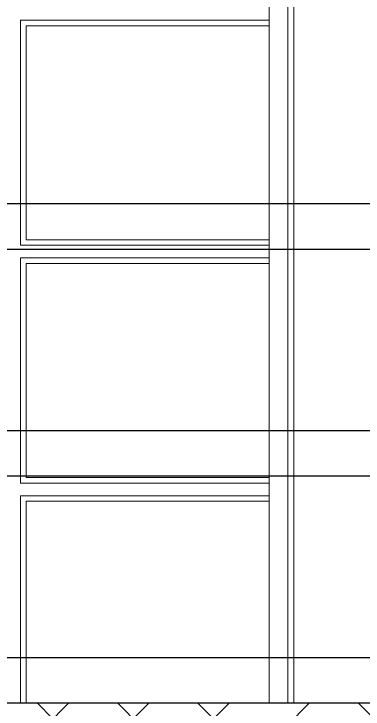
# Model space of a CAD drawing. Header units: inches. Extents: x -10117506 to -5032697, y -6529230 to -3254494.
# Drawn here: x -5046130.44 to -5046115.06, y -3258468.29 to -3258437.65 of the extents above; entities that cross this region are included whole.
import ezdxf

# ---------------------------------------------------------------- set-up
doc = ezdxf.new("R2010")
doc.units = ezdxf.units.IN
doc.header["$LTSCALE"] = 2
doc.header["$MEASUREMENT"] = 0
doc.layers.get('0').update_dxf_attribs({"linetype": 'CONTINUOUS'})
doc.layers.add('window', color=4, linetype='CONTINUOUS', lineweight=13)

msp = doc.modelspace()

# ---------------------------------------------------------------- hatches: boundary and pattern name
at = {"ltscale": 0.5}
h = msp.add_hatch(dxfattribs=at)
h.set_pattern_fill('ANSI38', color=256, scale=20, style=0)
h.set_pattern_definition([(45, (11646.984, 5942.773), (-1.767766953, 1.767766953), []), (135, (11646.984, 5942.773), (-5.3033008589, 1.767766953), [6.25, -3.75])])
h.paths.add_polyline_path([(-5046522.566, -3258468.014), (-5046522.566, -3258484.014), (-5046471.7, -3258484.014), (-5046471.7, -3258468.014)])
h.paths.add_polyline_path([(-5046471.7, -3258484.014), (-5046340.439, -3258484.014), (-5046340.439, -3258468.014), (-5046471.7, -3258468.014)])
h.paths.add_polyline_path([(-5046098.439, -3258468.014), (-5046331.439, -3258468.014), (-5046331.439, -3258484.014), (-5046098.439, -3258484.014)])

# ---------------------------------------------------------------- linework, layer by layer
for p, q in [((-5046538.45, -3258446.014), (-5046098.439, -3258446.014)), ((-5046522.566, -3258448.014), (-5046098.439, -3258448.014)), ((-5046522.566, -3258456.014), (-5046098.439, -3258456.014)), ((-5046522.566, -3258458.014), (-5046098.439, -3258458.014)), ((-5046522.566, -3258466.014), (-5046098.439, -3258466.014)), ((-5046522.566, -3258468.014), (-5046098.439, -3258468.014))]:
    msp.add_line(p, q, dxfattribs=at)
at = {"layer": 'window'}
for p, q in [((-5046118.116, -3258405.7), (-5046118.116, -3258468.014)), ((-5046118.368, -3258468.014), (-5046118.368, -3258405.944)), ((-5046119.196, -3258468.014), (-5046119.196, -3258406.747)), ((-5046119.196, -3258437.933), (-5046130.151, -3258437.933)), ((-5046130.151, -3258437.933), (-5046130.151, -3258447.851)), ((-5046119.196, -3258438.178), (-5046129.899, -3258438.178)), ((-5046129.899, -3258438.178), (-5046129.899, -3258447.607)), ((-5046119.196, -3258447.607), (-5046129.899, -3258447.607)), ((-5046130.151, -3258447.851), (-5046119.196, -3258447.851)), ((-5046119.196, -3258448.41), (-5046130.151, -3258448.41)), ((-5046130.151, -3258448.41), (-5046130.151, -3258458.328)), ((-5046119.196, -3258448.655), (-5046129.899, -3258448.655)), ((-5046129.899, -3258448.655), (-5046129.899, -3258458.084)), ((-5046119.196, -3258458.084), (-5046129.899, -3258458.084)), ((-5046130.151, -3258458.328), (-5046119.196, -3258458.328)), ((-5046119.196, -3258458.887), (-5046130.151, -3258458.887)), ((-5046130.151, -3258458.887), (-5046130.151, -3258468.014)), ((-5046119.196, -3258459.132), (-5046129.899, -3258459.132)), ((-5046129.899, -3258459.132), (-5046129.899, -3258468.014))]:
    msp.add_line(p, q, dxfattribs=at)

doc.saveas('drawing.dxf')
